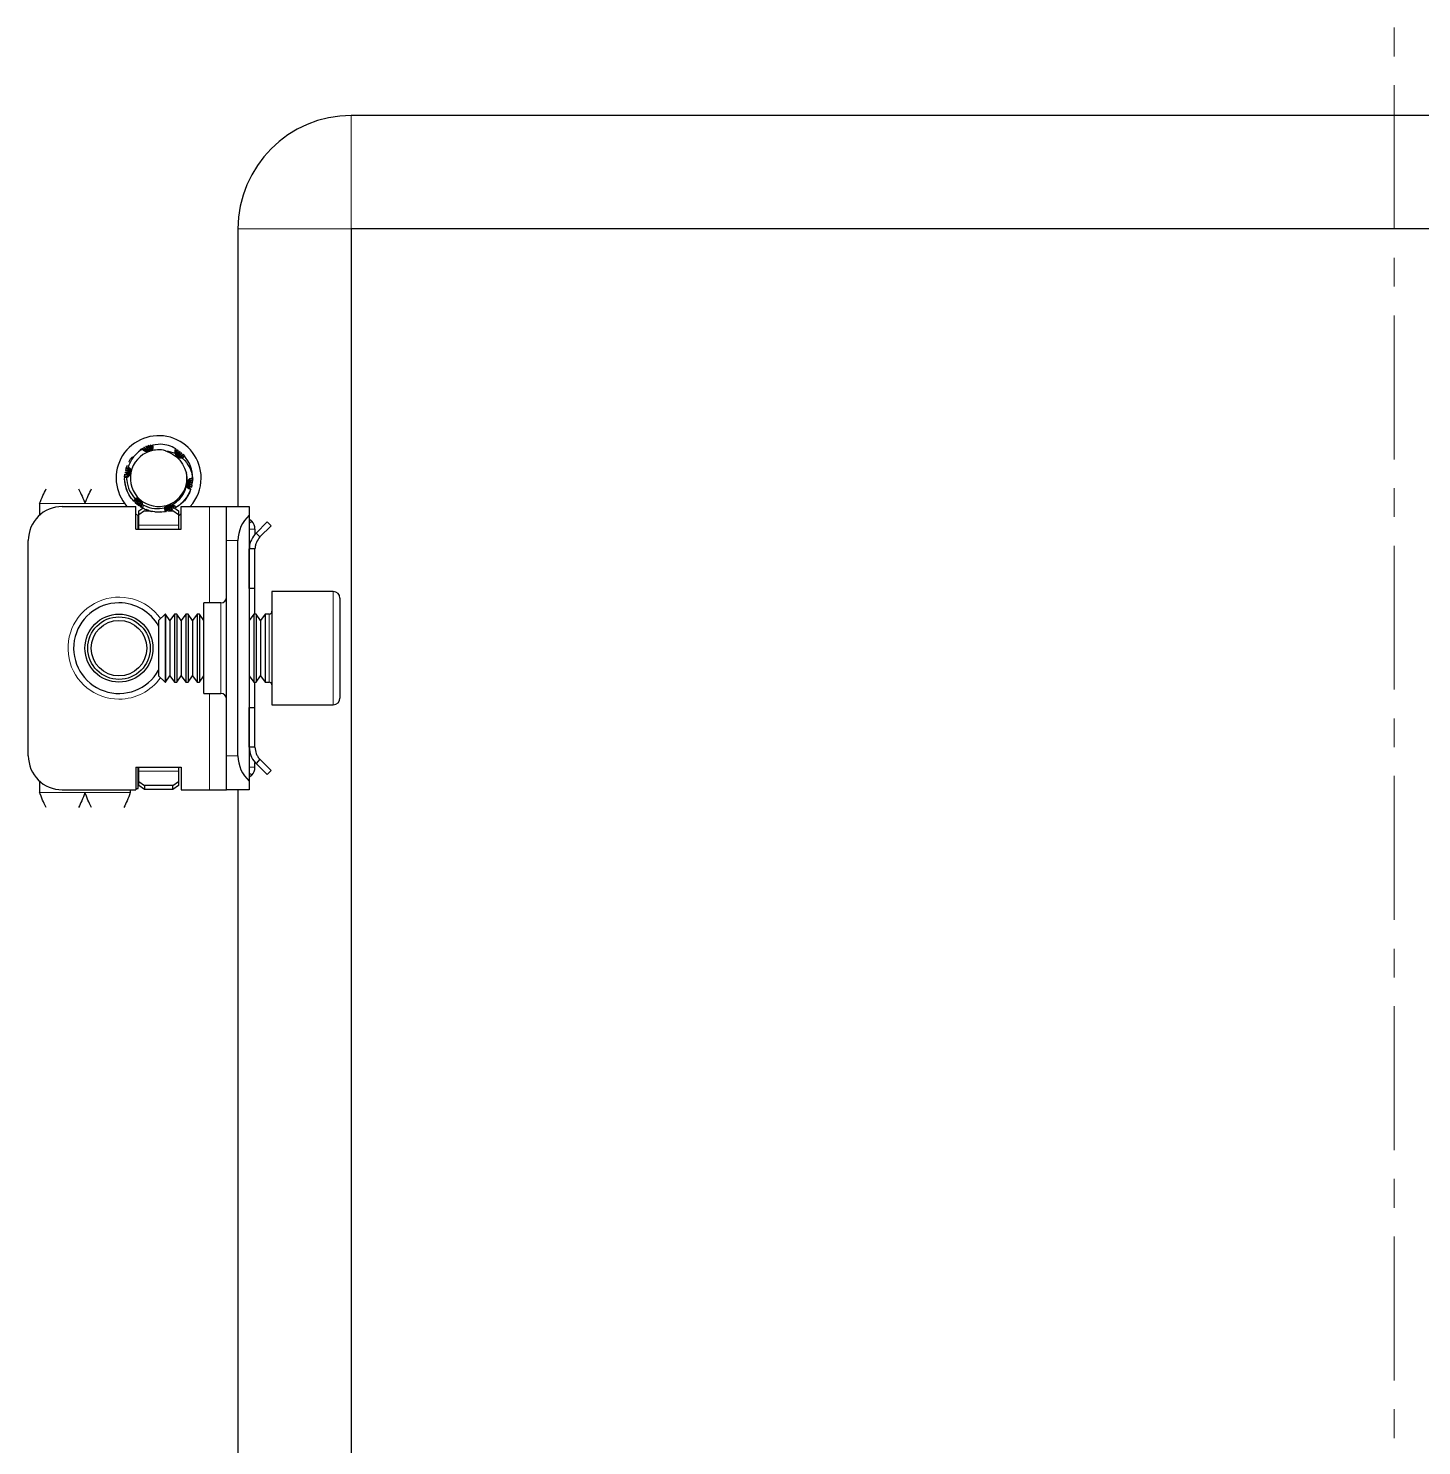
# Model space of a CAD drawing. Header units: millimetres. Extents: x -222 to 828, y -583 to 956.
# Drawn here: x 583.9 to 706.8, y 562 to 687.1 of the extents above; entities that cross this region are included whole.
import ezdxf

# ---------------------------------------------------------------- set-up
doc = ezdxf.new("R2010")
doc.units = ezdxf.units.MM
doc.linetypes.add('CENTERX2', pattern=[20.32, 12.7, -2.54, 2.54, -2.54])
doc.layers.add('FORMAT', color=7, linetype='Continuous')

msp = doc.modelspace()

# ---------------------------------------------------------------- linework, layer by layer
at = {"color": 7, "linetype": 'Continuous', "lineweight": 25}
for p, q in [((796.36, 679.39), (612.36, 679.39)), ((602.36, 669.39), (602.36, 644.89)), ((612.36, 669.39), (612.36, -229.61)), ((796.36, 669.39), (612.36, 669.39)), ((595.56, 650.38), (594.82, 650.31)), ((593.74, 649.91), (593.94, 650.02)), ((593.91, 650.01), (593.87, 649.99)), ((593.92, 649.94), (593.87, 649.99)), ((593.91, 650.01), (594.14, 650.1)), ((594.1, 650.11), (594.05, 650.09)), ((594.29, 650.19), (594.24, 650.17)), ((594.29, 650.19), (594.51, 650.26)), ((594.48, 650.26), (594.44, 650.24)), ((594.67, 650.31), (594.63, 650.3)), ((597.06, 649.86), (597.02, 649.89)), ((597.22, 649.74), (597.19, 649.77)), ((597.38, 649.61), (597.35, 649.64)), ((597.52, 649.47), (597.49, 649.5)), ((597.52, 649.47), (597.64, 649.33)), ((597.64, 649.35), (597.62, 649.36)), ((592.41, 647.89), (592.4, 647.84)), ((592.45, 648.09), (592.44, 648.04)), ((592.45, 648.09), (592.52, 648.33)), ((592.5, 648.28), (592.49, 648.24)), ((597.65, 648.26), (597.82, 647.84)), ((592.36, 647.48), (592.39, 647.74)), ((592.36, 647.28), (592.39, 647.52)), ((592.36, 647.48), (592.36, 647.43)), ((592.36, 647.28), (592.37, 647.23)), ((592.38, 647.69), (592.37, 647.64)), ((592.38, 647.08), (592.38, 647.03)), ((592.4, 646.89), (592.41, 646.84)), ((592.44, 646.7), (592.45, 646.66)), ((598.25, 646.59), (598.27, 646.63)), ((598.36, 647.19), (598.3, 646.88)), ((598.3, 646.78), (598.31, 646.83)), ((598.34, 646.99), (598.34, 647.03)), ((598.36, 647.39), (598.36, 647.38)), ((598.36, 647.19), (598.36, 647.24)), ((592.49, 646.52), (592.5, 646.48)), ((592.55, 646.35), (592.55, 646.34)), ((593.14, 645.38), (593.17, 645.34)), ((597.6, 645.46), (597.48, 645.27)), ((598.13, 646.27), (598.03, 646.08)), ((598.14, 646.27), (598.04, 646.09)), ((598.2, 646.41), (598.21, 646.45)), ((584.86, 645.14), (584.86, 644.12)), ((586.86, 644.89), (593.36, 644.89)), ((593.27, 645.24), (593.31, 645.2)), ((593.36, 642.89), (593.36, 644.89)), ((593.56, 644.1), (593.36, 644.22)), ((593.58, 644.97), (593.38, 645.16)), ((593.42, 645.1), (593.46, 645.07)), ((593.56, 642.89), (593.56, 644.1)), ((593.58, 644.97), (593.62, 644.94)), ((593.61, 644.51), (593.96, 644.75)), ((594.11, 644.51), (593.61, 644.16)), ((593.61, 644.16), (593.61, 644.51)), ((593.61, 643.24), (593.61, 644.16)), ((593.75, 644.86), (593.8, 644.83)), ((593.93, 644.75), (593.79, 644.87)), ((593.93, 644.75), (593.93, 644.86)), ((593.93, 644.75), (593.97, 644.73)), ((594.11, 644.51), (594.51, 644.51)), ((594.46, 644.57), (594.25, 644.6)), ((594.47, 644.53), (594.27, 644.63)), ((594.29, 644.59), (594.33, 644.57)), ((594.47, 644.53), (594.51, 644.51)), ((594.64, 644.48), (594.69, 644.46)), ((595.81, 644.43), (595.63, 644.4)), ((595.96, 644.45), (596.01, 644.46)), ((596.2, 644.51), (596.61, 644.51)), ((597.11, 644.16), (596.61, 644.51)), ((596.71, 644.8), (597.11, 644.51)), ((597.11, 644.51), (597.11, 644.16)), ((597.36, 644.22), (597.11, 644.07)), ((597.11, 644.16), (597.11, 643.24)), ((597.36, 642.89), (597.36, 644.89)), ((597.36, 644.89), (599.86, 644.89)), ((599.86, 644.89), (601.36, 644.89)), ((601.36, 644.89), (603.36, 644.89)), ((601.36, 641.89), (601.36, 644.89)), ((603.36, 644.89), (603.36, 644.12)), ((603.36, 644.12), (603.36, 620.65)), ((593.36, 642.89), (597.36, 642.89)), ((593.61, 642.89), (593.61, 643.24)), ((597.11, 643.24), (597.11, 642.89)), ((603.36, 643.8), (603.57, 643.59)), ((603.86, 642.89), (603.86, 642.43)), ((603.95, 642.55), (604.92, 643.53)), ((604.3, 642.2), (605.28, 643.17)), ((604.92, 643.53), (605.28, 643.17)), ((583.86, 622.89), (583.86, 641.89)), ((601.36, 622.89), (601.36, 641.89)), ((602.36, 622.89), (602.36, 641.89)), ((604.3, 642.2), (603.95, 642.55)), ((603.86, 641.14), (603.36, 641.14)), ((603.36, 637.64), (603.36, 641.14)), ((603.86, 637.64), (603.86, 641.14)), ((603.86, 637.64), (603.36, 637.64)), ((603.86, 635.39), (603.86, 637.64)), ((610.76, 637.39), (605.36, 637.39)), ((605.36, 637.39), (605.36, 629.69)), ((611.36, 636.79), (611.36, 630.02)), ((595.92, 635.39), (595.36, 634.83)), ((595.97, 635.39), (595.92, 635.39)), ((595.92, 635.39), (595.92, 630.77)), ((596.36, 634.83), (595.97, 635.39)), ((595.97, 635.39), (595.97, 634.92)), ((596.75, 635.39), (596.36, 634.83)), ((596.97, 635.39), (596.75, 635.39)), ((596.75, 635.39), (596.75, 634.92)), ((597.36, 634.83), (596.97, 635.39)), ((596.97, 635.39), (596.97, 634.92)), ((597.75, 635.39), (597.36, 634.83)), ((597.97, 635.39), (597.75, 635.39)), ((597.75, 635.39), (597.75, 634.92)), ((598.36, 634.83), (597.97, 635.39)), ((597.97, 635.39), (597.97, 634.92)), ((598.75, 635.39), (598.36, 634.83)), ((598.97, 635.39), (598.75, 635.39)), ((598.75, 635.39), (598.75, 634.92)), ((599.36, 634.83), (598.97, 635.39)), ((598.97, 635.39), (598.97, 634.92)), ((600.86, 636.39), (599.36, 636.39)), ((599.36, 628.39), (599.36, 636.39)), ((603.75, 635.39), (603.36, 634.83)), ((603.97, 635.39), (603.75, 635.39)), ((603.75, 635.39), (603.75, 634.92)), ((604.36, 634.83), (603.97, 635.39)), ((603.97, 635.39), (603.97, 634.92)), ((604.75, 635.39), (604.36, 634.83)), ((605.11, 635.39), (604.75, 635.39)), ((604.75, 635.39), (604.75, 634.92)), ((595.36, 634.83), (595.36, 631.07)), ((595.97, 634.92), (595.97, 629.39)), ((596.36, 634.83), (596.36, 634.45)), ((596.36, 634.45), (596.36, 629.94)), ((596.75, 634.92), (596.75, 629.39)), ((596.97, 634.92), (596.97, 629.39)), ((597.36, 634.83), (597.36, 634.45)), ((597.36, 634.45), (597.36, 629.94)), ((597.75, 634.92), (597.75, 629.39)), ((597.97, 634.92), (597.97, 629.39)), ((598.36, 634.83), (598.36, 634.45)), ((598.36, 634.45), (598.36, 629.94)), ((598.75, 634.92), (598.75, 629.39)), ((598.97, 634.92), (598.97, 629.39)), ((603.75, 634.92), (603.75, 629.39)), ((603.97, 634.92), (603.97, 629.39)), ((604.36, 634.83), (604.36, 634.45)), ((604.36, 634.45), (604.36, 629.94)), ((604.75, 634.92), (604.75, 629.39)), ((595.36, 631.07), (595.36, 629.94)), ((595.92, 630.77), (595.92, 629.39)), ((595.36, 629.94), (595.92, 629.39)), ((595.92, 629.39), (595.97, 629.39)), ((595.97, 629.39), (596.36, 629.94)), ((596.36, 629.94), (596.75, 629.39)), ((596.75, 629.39), (596.97, 629.39)), ((596.97, 629.39), (597.36, 629.94)), ((597.36, 629.94), (597.75, 629.39)), ((597.75, 629.39), (597.97, 629.39)), ((597.97, 629.39), (598.36, 629.94)), ((598.36, 629.94), (598.75, 629.39)), ((598.75, 629.39), (598.97, 629.39)), ((598.97, 629.39), (599.36, 629.94)), ((603.36, 629.94), (603.75, 629.39)), ((603.75, 629.39), (603.97, 629.39)), ((603.86, 627.14), (603.86, 629.39)), ((603.97, 629.39), (604.36, 629.94)), ((604.36, 629.94), (604.75, 629.39)), ((604.75, 629.39), (605.11, 629.39)), ((605.36, 629.69), (605.36, 627.39)), ((611.36, 630.02), (611.36, 627.99)), ((599.36, 628.39), (600.86, 628.39)), ((603.36, 627.14), (603.86, 627.14)), ((603.36, 623.64), (603.36, 627.14)), ((603.86, 623.64), (603.86, 627.14)), ((605.36, 627.39), (610.76, 627.39)), ((601.36, 619.89), (601.36, 622.89)), ((603.86, 623.64), (603.36, 623.64)), ((593.36, 621.89), (593.36, 619.89)), ((593.36, 621.89), (597.36, 621.89)), ((593.56, 620.01), (593.56, 621.89)), ((593.61, 621.53), (593.61, 621.89)), ((597.11, 621.89), (597.11, 621.53)), ((597.36, 621.89), (597.36, 619.89)), ((603.86, 621.89), (603.86, 622.28)), ((604.3, 622.58), (603.95, 622.22)), ((603.95, 622.22), (604.92, 621.25)), ((604.3, 622.58), (605.28, 621.6)), ((604.92, 621.25), (605.28, 621.6)), ((584.86, 620.65), (584.86, 619.64)), ((593.61, 620.62), (593.61, 621.53)), ((593.61, 620.62), (594.11, 620.27)), ((593.61, 620.27), (593.61, 620.62)), ((596.61, 620.27), (597.11, 620.62)), ((597.11, 621.53), (597.11, 620.62)), ((597.11, 620.62), (597.11, 620.27)), ((603.57, 621.18), (603.36, 620.97)), ((603.36, 620.65), (603.36, 619.89)), ((586.86, 619.89), (593.36, 619.89)), ((592.86, 619.89), (592.86, 619.64)), ((593.36, 620.01), (593.56, 620.01)), ((594.11, 619.91), (593.61, 620.27)), ((596.61, 620.27), (594.11, 620.27)), ((594.11, 620.27), (594.11, 619.91)), ((596.61, 619.91), (594.11, 619.91)), ((596.61, 619.91), (596.61, 620.27)), ((597.11, 620.27), (596.61, 619.91)), ((597.36, 619.89), (599.86, 619.89)), ((599.86, 619.89), (601.36, 619.89)), ((603.36, 619.89), (601.36, 619.89)), ((602.36, 619.89), (602.36, -180.11))]:
    msp.add_line(p, q, dxfattribs=at)
at = {"color": 8, "linetype": 'Continuous', "lineweight": 18}
for p, q in [((612.36, 669.39), (612.36, 679.39)), ((612.36, 669.39), (602.36, 669.39)), ((584.86, 645.14), (588.86, 645.14)), ((588.86, 645.14), (592.36, 645.14)), ((599.86, 636.39), (599.86, 644.89)), ((597.11, 643.24), (593.61, 643.24)), ((603.36, 643.39), (603.57, 643.59)), ((603.36, 642.89), (603.86, 642.89)), ((602.36, 641.89), (601.36, 641.89)), ((610.76, 629.69), (610.76, 637.39)), ((600.86, 628.39), (600.86, 636.39)), ((605.11, 629.39), (605.11, 635.39)), ((610.76, 627.39), (610.76, 629.69)), ((599.86, 619.89), (599.86, 628.39)), ((601.36, 622.89), (602.36, 622.89)), ((603.36, 621.89), (603.86, 621.89)), ((593.61, 621.53), (597.11, 621.53)), ((603.36, 621.39), (603.57, 621.18)), ((584.86, 619.64), (588.86, 619.64)), ((592.86, 619.64), (588.86, 619.64))]:
    msp.add_line(p, q, dxfattribs=at)
at = {"color": 7, "linetype": 'Continuous', "lineweight": 25}
for radius in [3, 2.76, 2.45]:
    msp.add_circle((591.86, 632.39), radius, dxfattribs=at)
for centre, radius, start, end in [((612.36, 669.39), 10, 90, 180), ((595.36, 647.39), 3.75, 0, 221.8103), ((595.36, 647.39), 3, 59.9286, 86.2193), ((595.36, 647.39), 2.5, 108.5944, 168.5944), ((595.36, 647.39), 2.5, 75.8881, 108.5944), ((595.36, 647.39), 3, 360, 40.7437), ((595.36, 647.39), 2.5, 168.5944, 228.5944), ((595.36, 647.39), 2.5, 348.5944, 10.5165), ((595.36, 647.39), 2.5, 288.5944, 348.5944), ((595.36, 647.39), 3.75, 318.1897, 0), ((595.36, 647.39), 2.5, 228.5944, 288.5944), ((586.86, 641.89), 3, 90, 180), ((605.36, 641.89), 3, 131.8103, 180), ((602.86, 642.89), 1, 0, 45), ((600.86, 636.89), 0.5, 270, 0), ((610.76, 636.79), 0.6, 0, 90), ((591.86, 632.39), 4, 90, 331.045), ((591.86, 632.39), 4, 28.955, 90), ((605.11, 635.64), 0.25, 270, 0), ((605.11, 629.14), 0.25, 0, 90), ((600.86, 627.89), 0.5, 0, 90), ((610.76, 627.99), 0.6, 270, 0), ((586.86, 622.89), 3, 180, 270), ((605.36, 622.89), 3, 180, 228.1897), ((602.86, 621.89), 1, 315, 0)]:
    msp.add_arc(centre, radius, start, end, dxfattribs=at)
at = {"color": 8, "linetype": 'Continuous', "lineweight": 18}
for start, end in [(35.4622, 270), (270, 324.5378)]:
    msp.add_arc((591.86, 632.39), 4.5, start, end, dxfattribs=at)
at = {"color": 7, "linetype": 'Continuous', "lineweight": 25}
for points, knots in [([(593.9, 649.94), (593.83, 649.89), (593.48, 649.66), (592.99, 649.15), (592.76, 648.6), (592.66, 648.36)], [0, 0, 0, 0, 0.128781, 0.613629, 1, 1, 1, 1]), ([(592.73, 648.8), (592.74, 648.82), (592.8, 649), (592.93, 649.15), (593.04, 649.28)], [0, 0, 0, 0, 0.128161, 1, 1, 1, 1]), ([(594.57, 649.76), (594.55, 649.75), (594.51, 649.74), (594.43, 649.73), (594.33, 649.73), (594.24, 649.74), (594.15, 649.76), (594.07, 649.8), (593.99, 649.85), (593.94, 649.89), (593.91, 649.93), (593.9, 649.94)], [0, 0, 0, 0, 0.04296, 0.1733, 0.274263, 0.401081, 0.527716, 0.654259, 0.780759, 0.936852, 1, 1, 1, 1]), ([(593.91, 650.01), (593.94, 650), (594, 649.96), (594.07, 649.89), (594.12, 649.82), (594.13, 649.78), (594.14, 649.77)], [0, 0, 0, 0, 0.3195142, 0.6084926, 0.891527, 1, 1, 1, 1]), ([(594.21, 649.75), (594.21, 649.75), (594.21, 649.79), (594.19, 649.85), (594.16, 649.94), (594.11, 650.02), (594.07, 650.07), (594.05, 650.09)], [0, 0, 0, 0, 0.00279, 0.269575, 0.536371, 0.765499, 1, 1, 1, 1]), ([(594.1, 650.11), (594.13, 650.09), (594.18, 650.04), (594.24, 649.97), (594.29, 649.89), (594.31, 649.81), (594.32, 649.75), (594.32, 649.73)], [0, 0, 0, 0, 0.234253, 0.442787, 0.646465, 0.841043, 1, 1, 1, 1]), ([(594.35, 649.73), (594.36, 649.76), (594.37, 649.82), (594.36, 649.92), (594.33, 650.01), (594.3, 650.1), (594.26, 650.15), (594.24, 650.17)], [0, 0, 0, 0, 0.181695, 0.396783, 0.61186, 0.803681, 1, 1, 1, 1]), ([(594.29, 650.19), (594.32, 650.16), (594.36, 650.12), (594.41, 650.03), (594.45, 649.95), (594.46, 649.87), (594.46, 649.8), (594.45, 649.75), (594.45, 649.73)], [0, 0, 0, 0, 0.208724, 0.39105, 0.568219, 0.73683, 0.894853, 1, 1, 1, 1]), ([(594.47, 649.74), (594.48, 649.74), (594.49, 649.78), (594.51, 649.86), (594.52, 649.96), (594.51, 650.06), (594.48, 650.15), (594.45, 650.21), (594.44, 650.24)], [0, 0, 0, 0, 0.043388, 0.23288, 0.422274, 0.611632, 0.803279, 1, 1, 1, 1]), ([(594.48, 650.26), (594.5, 650.23), (594.55, 650.18), (594.58, 650.09), (594.6, 650), (594.61, 649.92), (594.59, 649.85), (594.58, 649.79), (594.56, 649.76), (594.56, 649.76)], [0, 0, 0, 0, 0.198483, 0.367712, 0.531083, 0.685778, 0.830503, 0.965152, 1, 1, 1, 1]), ([(594.82, 650.31), (594.82, 650.29), (594.84, 650.25), (594.86, 650.17), (594.86, 650.09), (594.84, 650.02), (594.81, 649.93), (594.74, 649.85), (594.65, 649.79), (594.59, 649.77), (594.57, 649.76)], [0, 0, 0, 0, 0.098631, 0.238541, 0.378532, 0.49895, 0.601027, 0.777401, 0.9101, 1, 1, 1, 1]), ([(594.58, 649.78), (594.6, 649.8), (594.62, 649.85), (594.65, 649.93), (594.67, 650.03), (594.67, 650.16), (594.64, 650.24), (594.63, 650.3)], [0, 0, 0, 0, 0.13286, 0.29106, 0.491007, 0.69089, 1, 1, 1, 1]), ([(594.67, 650.31), (594.69, 650.28), (594.72, 650.23), (594.74, 650.15), (594.75, 650.06), (594.74, 649.98), (594.72, 649.89), (594.67, 649.83), (594.65, 649.79)], [0, 0, 0, 0, 0.16279, 0.324686, 0.479688, 0.626058, 0.76302, 1, 1, 1, 1]), ([(594.66, 649.81), (594.67, 649.81), (594.7, 649.84), (594.74, 649.89), (594.78, 649.97), (594.81, 650.06), (594.82, 650.16), (594.83, 650.24), (594.82, 650.29), (594.82, 650.31)], [0, 0, 0, 0, 0.036757, 0.196192, 0.355485, 0.51469, 0.719746, 0.882005, 1, 1, 1, 1]), ([(595.97, 649.81), (596.26, 649.76), (596.55, 649.71), (596.82, 649.58), (596.83, 649.57)], [0, 0, 0, 0, 0.965671, 1, 1, 1, 1]), ([(595.97, 649.81), (596.07, 649.77), (596.2, 649.72), (596.33, 649.64), (596.37, 649.62)], [0, 0, 0, 0, 0.6817331, 1, 1, 1, 1]), ([(596.37, 649.62), (596.44, 649.58), (596.77, 649.43), (597.28, 649.01), (597.53, 648.51), (597.65, 648.26)], [0, 0, 0, 0, 0.130652, 0.560007, 1, 1, 1, 1]), ([(596.83, 649.57), (596.82, 649.59), (596.81, 649.64), (596.81, 649.71), (596.81, 649.8), (596.83, 649.89), (596.85, 649.95), (596.87, 649.98)], [0, 0, 0, 0, 0.113604, 0.31095, 0.508229, 0.75166, 1, 1, 1, 1]), ([(596.88, 649.97), (596.88, 649.94), (596.88, 649.87), (596.85, 649.77), (596.83, 649.71), (596.81, 649.69), (596.81, 649.69)], [0, 0, 0, 0, 0.357139, 0.680979, 0.998183, 1, 1, 1, 1]), ([(596.82, 649.6), (596.84, 649.62), (596.89, 649.65), (596.95, 649.73), (596.99, 649.81), (597.01, 649.86), (597.02, 649.89)], [0, 0, 0, 0, 0.228254, 0.510351, 0.752319, 1, 1, 1, 1]), ([(597.43, 649.17), (597.41, 649.17), (597.37, 649.15), (597.28, 649.15), (597.19, 649.16), (597.1, 649.2), (597.02, 649.25), (596.93, 649.33), (596.86, 649.45), (596.84, 649.54), (596.83, 649.57)], [0, 0, 0, 0, 0.073646, 0.169563, 0.351373, 0.438893, 0.519676, 0.682906, 0.8512, 1, 1, 1, 1]), ([(597.06, 649.86), (597.05, 649.83), (597.05, 649.76), (597.01, 649.67), (596.96, 649.59), (596.91, 649.53), (596.87, 649.5), (596.86, 649.49)], [0, 0, 0, 0, 0.240212, 0.454711, 0.664287, 0.864517, 1, 1, 1, 1]), ([(596.87, 649.45), (596.89, 649.46), (596.95, 649.49), (597.03, 649.54), (597.1, 649.61), (597.15, 649.69), (597.17, 649.74), (597.19, 649.77)], [0, 0, 0, 0, 0.172104, 0.391099, 0.610089, 0.802801, 1, 1, 1, 1]), ([(597.22, 649.74), (597.22, 649.7), (597.2, 649.64), (597.16, 649.55), (597.1, 649.48), (597.04, 649.42), (596.98, 649.38), (596.94, 649.37), (596.92, 649.37)], [0, 0, 0, 0, 0.209239, 0.392702, 0.571062, 0.740844, 0.899958, 1, 1, 1, 1]), ([(596.93, 649.35), (596.94, 649.35), (596.99, 649.35), (597.06, 649.38), (597.15, 649.42), (597.23, 649.48), (597.3, 649.56), (597.33, 649.61), (597.35, 649.64)], [0, 0, 0, 0, 0.0505, 0.241124, 0.431653, 0.622154, 0.808692, 1, 1, 1, 1]), ([(597.38, 649.61), (597.37, 649.57), (597.35, 649.51), (597.29, 649.43), (597.23, 649.37), (597.16, 649.33), (597.09, 649.3), (597.03, 649.28), (597, 649.28), (597, 649.28)], [0, 0, 0, 0, 0.198035, 0.367663, 0.531495, 0.686664, 0.831818, 0.981917, 1, 1, 1, 1]), ([(597.01, 649.27), (597.01, 649.27), (597.05, 649.26), (597.11, 649.27), (597.2, 649.29), (597.28, 649.33), (597.36, 649.37), (597.43, 649.43), (597.47, 649.48), (597.49, 649.5)], [0, 0, 0, 0, 0.018281, 0.175639, 0.332896, 0.490097, 0.647274, 0.821632, 1, 1, 1, 1]), ([(597.52, 649.47), (597.51, 649.44), (597.48, 649.39), (597.42, 649.33), (597.35, 649.27), (597.28, 649.24), (597.21, 649.22), (597.13, 649.21), (597.08, 649.22), (597.06, 649.23)], [0, 0, 0, 0, 0.159446, 0.318034, 0.469983, 0.61348, 0.747649, 0.872856, 1, 1, 1, 1]), ([(597.07, 649.22), (597.1, 649.21), (597.16, 649.19), (597.25, 649.2), (597.32, 649.21), (597.41, 649.23), (597.51, 649.27), (597.58, 649.33), (597.62, 649.36)], [0, 0, 0, 0, 0.149407, 0.278563, 0.407661, 0.536722, 0.727045, 1, 1, 1, 1]), ([(597.64, 649.35), (597.62, 649.32), (597.59, 649.27), (597.52, 649.22), (597.47, 649.18), (597.44, 649.17), (597.43, 649.17)], [0, 0, 0, 0, 0.315056, 0.630194, 0.945514, 1, 1, 1, 1]), ([(597.43, 649.17), (597.46, 649.15), (597.7, 648.92), (598.05, 648.46), (598.29, 647.85), (598.34, 647.51), (598.36, 647.39)], [0, 0, 0, 0, 0.050685, 0.485619, 0.826643, 1, 1, 1, 1]), ([(592.84, 647.7), (592.82, 647.72), (592.76, 647.77), (592.67, 647.81), (592.58, 647.84), (592.49, 647.85), (592.43, 647.85), (592.4, 647.84)], [0, 0, 0, 0, 0.19243, 0.403622, 0.614801, 0.805152, 1, 1, 1, 1]), ([(592.41, 647.89), (592.44, 647.9), (592.51, 647.92), (592.6, 647.92), (592.69, 647.91), (592.77, 647.88), (592.83, 647.84), (592.87, 647.8), (592.88, 647.79)], [0, 0, 0, 0, 0.205811, 0.38496, 0.558827, 0.724121, 0.878934, 1, 1, 1, 1]), ([(592.87, 647.84), (592.85, 647.86), (592.8, 647.91), (592.72, 647.97), (592.63, 648.01), (592.54, 648.04), (592.47, 648.04), (592.44, 648.04)], [0, 0, 0, 0, 0.183111, 0.381533, 0.579913, 0.787111, 1, 1, 1, 1]), ([(592.45, 648.09), (592.48, 648.1), (592.55, 648.1), (592.64, 648.09), (592.72, 648.06), (592.79, 648.02), (592.85, 647.97), (592.88, 647.93), (592.9, 647.92)], [0, 0, 0, 0, 0.207037, 0.38272, 0.55212, 0.712365, 0.86221, 1, 1, 1, 1]), ([(592.49, 648.22), (592.49, 648.24), (592.51, 648.36), (592.56, 648.46), (592.6, 648.54)], [0, 0, 0, 0, 0.218168, 1, 1, 1, 1]), ([(592.91, 647.93), (592.9, 647.95), (592.87, 647.99), (592.82, 648.06), (592.74, 648.13), (592.66, 648.18), (592.57, 648.22), (592.51, 648.23), (592.49, 648.24)], [0, 0, 0, 0, 0.112687, 0.266978, 0.464332, 0.661607, 0.829157, 1, 1, 1, 1]), ([(592.5, 648.28), (592.53, 648.28), (592.59, 648.28), (592.67, 648.25), (592.75, 648.22), (592.81, 648.17), (592.86, 648.11), (592.9, 648.05), (592.92, 648.01), (592.92, 647.98), (592.92, 647.98)], [0, 0, 0, 0, 0.159812, 0.318711, 0.470648, 0.614013, 0.748131, 0.873387, 0.991083, 1, 1, 1, 1]), ([(592.91, 647.88), (592.9, 647.85), (592.88, 647.77), (592.83, 647.67), (592.76, 647.59), (592.7, 647.53), (592.63, 647.47), (592.57, 647.44), (592.54, 647.43), (592.53, 647.43)], [0, 0, 0, 0, 0.125166, 0.336769, 0.488675, 0.640371, 0.791962, 0.943503, 1, 1, 1, 1]), ([(592.66, 648.36), (592.66, 648.35), (592.7, 648.34), (592.75, 648.32), (592.81, 648.27), (592.86, 648.21), (592.9, 648.14), (592.93, 648.04), (592.92, 647.94), (592.91, 647.89), (592.91, 647.88)], [0, 0, 0, 0, 0.022761, 0.192243, 0.346896, 0.477535, 0.588677, 0.783334, 0.968624, 1, 1, 1, 1]), ([(592.93, 647.95), (592.92, 647.99), (592.91, 648.05), (592.87, 648.13), (592.82, 648.21), (592.77, 648.28), (592.71, 648.32), (592.67, 648.35), (592.66, 648.36)], [0, 0, 0, 0, 0.182737, 0.363423, 0.543947, 0.724373, 0.904747, 1, 1, 1, 1]), ([(597.87, 647.05), (597.88, 647.16), (597.89, 647.43), (597.85, 647.69), (597.82, 647.84)], [0, 0, 0, 0, 0.4085207, 1, 1, 1, 1]), ([(592.36, 647.48), (592.4, 647.5), (592.46, 647.53), (592.56, 647.55), (592.64, 647.56), (592.69, 647.55), (592.71, 647.54)], [0, 0, 0, 0, 0.293779, 0.558982, 0.818494, 1, 1, 1, 1]), ([(592.59, 647.46), (592.57, 647.46), (592.52, 647.46), (592.45, 647.46), (592.39, 647.44), (592.36, 647.43)], [0, 0, 0, 0, 0.236131, 0.613435, 1, 1, 1, 1]), ([(593.14, 645.38), (593.02, 645.53), (592.73, 645.88), (592.44, 646.54), (592.39, 647.05), (592.36, 647.3)], [0, 0, 0, 0, 0.274163, 0.639603, 1, 1, 1, 1]), ([(592.76, 647.59), (592.75, 647.59), (592.72, 647.61), (592.65, 647.64), (592.55, 647.65), (592.46, 647.66), (592.4, 647.64), (592.37, 647.64)], [0, 0, 0, 0, 0.0501556, 0.3045132, 0.5588802, 0.7769031, 1, 1, 1, 1]), ([(592.38, 647.69), (592.41, 647.7), (592.48, 647.73), (592.57, 647.74), (592.66, 647.74), (592.75, 647.71), (592.8, 647.69), (592.82, 647.68), (592.83, 647.68)], [0, 0, 0, 0, 0.227908, 0.430276, 0.627707, 0.816134, 0.99284, 1, 1, 1, 1]), ([(592.47, 646.64), (592.46, 646.69), (592.4, 646.84), (592.38, 647), (592.38, 647.12)], [0, 0, 0, 0, 0.28291, 1, 1, 1, 1]), ([(592.53, 647.43), (592.53, 647.35), (592.55, 646.96), (592.73, 646.29), (593.09, 645.81), (593.26, 645.59)], [0, 0, 0, 0, 0.108003, 0.585763, 1, 1, 1, 1]), ([(596.52, 645.03), (596.59, 645.06), (596.91, 645.25), (597.4, 645.71), (597.71, 646.3), (597.8, 646.64), (597.81, 646.7)], [0, 0, 0, 0, 0.104785, 0.513079, 0.918136, 1, 1, 1, 1]), ([(597.81, 646.7), (597.81, 646.73), (597.8, 646.8), (597.81, 646.86), (597.81, 646.89)], [0, 0, 0, 0, 0.544473, 1, 1, 1, 1]), ([(597.81, 646.89), (597.82, 646.9), (597.83, 646.95), (597.85, 647), (597.87, 647.04), (597.87, 647.05)], [0, 0, 0, 0, 0.157682, 0.8030401, 1, 1, 1, 1]), ([(598.25, 646.59), (598.22, 646.59), (598.16, 646.58), (598.08, 646.6), (598, 646.63), (597.93, 646.67), (597.87, 646.73), (597.83, 646.78), (597.81, 646.82), (597.81, 646.83)], [0, 0, 0, 0, 0.165667, 0.330522, 0.488809, 0.638525, 0.778629, 0.909213, 1, 1, 1, 1]), ([(598.2, 646.41), (598.17, 646.41), (598.11, 646.42), (598.03, 646.45), (597.96, 646.49), (597.91, 646.54), (597.86, 646.6), (597.83, 646.67), (597.81, 646.72), (597.81, 646.75), (597.81, 646.76)], [0, 0, 0, 0, 0.154027, 0.307095, 0.452862, 0.590123, 0.718565, 0.838856, 0.95247, 1, 1, 1, 1]), ([(597.84, 647.04), (597.85, 647.03), (597.88, 646.99), (597.94, 646.94), (598.03, 646.88), (598.12, 646.85), (598.21, 646.83), (598.28, 646.83), (598.31, 646.83)], [0, 0, 0, 0, 0.069872, 0.258455, 0.446951, 0.635422, 0.81547, 1, 1, 1, 1]), ([(598.3, 646.78), (598.27, 646.78), (598.2, 646.76), (598.1, 646.77), (598.02, 646.79), (597.95, 646.82), (597.88, 646.87), (597.85, 646.9), (597.84, 646.92)], [0, 0, 0, 0, 0.208898, 0.388587, 0.562428, 0.727295, 0.881578, 1, 1, 1, 1]), ([(597.84, 646.89), (597.85, 646.87), (597.88, 646.83), (597.94, 646.77), (598.02, 646.71), (598.09, 646.67), (598.18, 646.64), (598.24, 646.64), (598.27, 646.63)], [0, 0, 0, 0, 0.137266, 0.30795, 0.478578, 0.649185, 0.822833, 1, 1, 1, 1]), ([(597.84, 646.75), (597.84, 646.74), (597.86, 646.69), (597.91, 646.63), (597.99, 646.56), (598.06, 646.51), (598.14, 646.47), (598.19, 646.46), (598.21, 646.45)], [0, 0, 0, 0, 0.076151, 0.276704, 0.47712, 0.677473, 0.837574, 1, 1, 1, 1]), ([(597.87, 647.1), (597.88, 647.11), (597.9, 647.15), (597.94, 647.2), (597.99, 647.25), (598.06, 647.3), (598.13, 647.34), (598.22, 647.37), (598.29, 647.38), (598.34, 647.38), (598.36, 647.38)], [0, 0, 0, 0, 0.060221, 0.18113, 0.301988, 0.42281, 0.589437, 0.75603, 0.87711, 1, 1, 1, 1]), ([(598.34, 646.99), (598.3, 646.97), (598.24, 646.95), (598.14, 646.95), (598.05, 646.95), (597.97, 646.98), (597.91, 647.01), (597.88, 647.04), (597.87, 647.04)], [0, 0, 0, 0, 0.214065, 0.402363, 0.585629, 0.760234, 0.923894, 1, 1, 1, 1]), ([(597.9, 647.15), (597.92, 647.13), (597.98, 647.09), (598.07, 647.05), (598.16, 647.03), (598.25, 647.02), (598.31, 647.03), (598.34, 647.03)], [0, 0, 0, 0, 0.189173, 0.404697, 0.62022, 0.807935, 1, 1, 1, 1]), ([(598.36, 647.19), (598.32, 647.18), (598.26, 647.15), (598.16, 647.13), (598.07, 647.13), (597.99, 647.14), (597.94, 647.16), (597.92, 647.17)], [0, 0, 0, 0, 0.235039, 0.445532, 0.651268, 0.847853, 1, 1, 1, 1]), ([(598.01, 647.26), (598.03, 647.25), (598.09, 647.23), (598.18, 647.22), (598.27, 647.22), (598.33, 647.23), (598.36, 647.24)], [0, 0, 0, 0, 0.237597, 0.516729, 0.755527, 1, 1, 1, 1]), ([(598.36, 647.4), (598.33, 647.38), (598.27, 647.35), (598.18, 647.32), (598.12, 647.32), (598.09, 647.32)], [0, 0, 0, 0, 0.371226, 0.708872, 1, 1, 1, 1]), ([(598.3, 646.78), (598.29, 646.73), (598.28, 646.65), (598.24, 646.58), (598.23, 646.55)], [0, 0, 0, 0, 0.6579883, 1, 1, 1, 1]), ([(598.36, 647.4), (598.36, 647.35), (598.37, 647.27), (598.35, 647.19), (598.34, 647.17)], [0, 0, 0, 0, 0.6598587, 1, 1, 1, 1]), ([(584.86, 645.14), (584.96, 645.38), (585.15, 645.87), (585.34, 646.26), (585.43, 646.46)], [0, 0, 0, 0, 0.502065, 1, 1, 1, 1]), ([(588.29, 646.45), (588.37, 646.29), (588.54, 645.95), (588.74, 645.46), (588.85, 645.18), (588.86, 645.14)], [0, 0, 0, 0, 0.4154826, 0.9171518, 1, 1, 1, 1]), ([(588.86, 645.14), (588.96, 645.38), (589.15, 645.87), (589.34, 646.26), (589.43, 646.46)], [0, 0, 0, 0, 0.502065, 1, 1, 1, 1]), ([(592.67, 646.09), (592.65, 646.12), (592.56, 646.26), (592.52, 646.42), (592.48, 646.55)], [0, 0, 0, 0, 0.192577, 1, 1, 1, 1]), ([(593.05, 645.51), (593.01, 645.54), (592.87, 645.68), (592.78, 645.85), (592.72, 645.98)], [0, 0, 0, 0, 0.288707, 1, 1, 1, 1]), ([(593.14, 645.38), (593.15, 645.4), (593.19, 645.45), (593.25, 645.51), (593.32, 645.55), (593.39, 645.58), (593.47, 645.59), (593.53, 645.6), (593.57, 645.59), (593.58, 645.58)], [0, 0, 0, 0, 0.169226, 0.337427, 0.497935, 0.649179, 0.790582, 0.922688, 1, 1, 1, 1]), ([(593.63, 645.54), (593.62, 645.54), (593.55, 645.55), (593.46, 645.53), (593.34, 645.48), (593.25, 645.43), (593.2, 645.37), (593.17, 645.34)], [0, 0, 0, 0, 0.046579, 0.3626876, 0.5517357, 0.7407531, 1, 1, 1, 1]), ([(593.26, 645.59), (593.27, 645.59), (593.3, 645.61), (593.35, 645.62), (593.44, 645.63), (593.54, 645.62), (593.64, 645.57), (593.69, 645.53), (593.71, 645.51)], [0, 0, 0, 0, 0.045866, 0.230744, 0.387461, 0.658246, 0.861978, 1, 1, 1, 1]), ([(593.63, 645.58), (593.59, 645.59), (593.53, 645.61), (593.44, 645.62), (593.35, 645.61), (593.29, 645.6), (593.26, 645.59)], [0, 0, 0, 0, 0.2517951, 0.502165, 0.752314, 1, 1, 1, 1]), ([(593.27, 645.24), (593.29, 645.27), (593.31, 645.33), (593.37, 645.4), (593.44, 645.46), (593.51, 645.5), (593.58, 645.52), (593.63, 645.52), (593.65, 645.52)], [0, 0, 0, 0, 0.211659, 0.390361, 0.562352, 0.724819, 0.876696, 1, 1, 1, 1]), ([(593.72, 645.47), (593.69, 645.46), (593.62, 645.45), (593.53, 645.41), (593.44, 645.36), (593.37, 645.29), (593.33, 645.23), (593.31, 645.2)], [0, 0, 0, 0, 0.190996, 0.383798, 0.576553, 0.78528, 1, 1, 1, 1]), ([(593.42, 645.1), (593.43, 645.14), (593.45, 645.2), (593.5, 645.28), (593.56, 645.35), (593.62, 645.4), (593.68, 645.43), (593.72, 645.44), (593.73, 645.44)], [0, 0, 0, 0, 0.219212, 0.409339, 0.593597, 0.768568, 0.932394, 1, 1, 1, 1]), ([(593.82, 645.38), (593.82, 645.38), (593.78, 645.37), (593.72, 645.34), (593.63, 645.29), (593.56, 645.23), (593.5, 645.15), (593.47, 645.1), (593.46, 645.07)], [0, 0, 0, 0, 0.0026927, 0.2082095, 0.4136415, 0.6190567, 0.807274, 1, 1, 1, 1]), ([(593.58, 644.97), (593.59, 645.01), (593.6, 645.08), (593.64, 645.17), (593.69, 645.24), (593.75, 645.3), (593.8, 645.34), (593.83, 645.35), (593.84, 645.35)], [0, 0, 0, 0, 0.222831, 0.420099, 0.612409, 0.79585, 0.967895, 1, 1, 1, 1]), ([(593.71, 645.51), (593.72, 645.5), (593.76, 645.47), (593.81, 645.41), (593.85, 645.32), (593.89, 645.24), (593.91, 645.15), (593.92, 645.1), (593.92, 645.07)], [0, 0, 0, 0, 0.066273, 0.267344, 0.423096, 0.618734, 0.814089, 1, 1, 1, 1]), ([(598.2, 646.41), (597.99, 645.98), (597.68, 645.34), (597.09, 644.94), (596.89, 644.8)], [0, 0, 0, 0, 0.657042, 1, 1, 1, 1]), ([(597.91, 645.87), (597.89, 645.82), (597.79, 645.52), (597.54, 645.31), (597.34, 645.13)], [0, 0, 0, 0, 0.171865, 1, 1, 1, 1]), ([(597.99, 646), (597.97, 645.93), (597.89, 645.72), (597.72, 645.56), (597.61, 645.45)], [0, 0, 0, 0, 0.333789, 1, 1, 1, 1]), ([(597.63, 645.42), (597.63, 645.43), (597.65, 645.45), (597.66, 645.46), (597.68, 645.48)], [0, 0, 0, 0, 0.296796, 1, 1, 1, 1]), ([(598.13, 646.27), (598.11, 646.22), (598.08, 646.09), (598.01, 645.98), (597.98, 645.92)], [0, 0, 0, 0, 0.462482, 1, 1, 1, 1]), ([(593.47, 645.08), (593.42, 645.11), (593.37, 645.14), (593.32, 645.19), (593.31, 645.21)], [0, 0, 0, 0, 0.726542, 1, 1, 1, 1]), ([(593.88, 645.26), (593.87, 645.25), (593.83, 645.23), (593.77, 645.18), (593.7, 645.11), (593.65, 645.03), (593.63, 644.97), (593.62, 644.94)], [0, 0, 0, 0, 0.084965, 0.329338, 0.573716, 0.784411, 1, 1, 1, 1]), ([(593.75, 644.86), (593.76, 644.89), (593.76, 644.96), (593.79, 645.06), (593.84, 645.14), (593.87, 645.19), (593.89, 645.21), (593.89, 645.21)], [0, 0, 0, 0, 0.275174, 0.522846, 0.765225, 0.99702, 1, 1, 1, 1]), ([(593.92, 645.07), (593.9, 645.05), (593.86, 645), (593.82, 644.92), (593.8, 644.86), (593.8, 644.83)], [0, 0, 0, 0, 0.36332, 0.677837, 1, 1, 1, 1]), ([(594, 645.04), (594, 645.04), (594, 645.01), (593.99, 644.94), (593.96, 644.85), (593.93, 644.79), (593.91, 644.76)], [0, 0, 0, 0, 0.058255, 0.305509, 0.64716, 1, 1, 1, 1]), ([(595.96, 644.45), (595.93, 644.44), (595.61, 644.38), (594.97, 644.37), (594.31, 644.55), (593.98, 644.73), (593.91, 644.76)], [0, 0, 0, 0, 0.044285, 0.46488, 0.894202, 1, 1, 1, 1]), ([(593.92, 645.07), (593.98, 645.03), (594.31, 644.86), (594.98, 644.67), (595.6, 644.71), (595.89, 644.78), (595.89, 644.78)], [0, 0, 0, 0, 0.102158, 0.551599, 0.99962, 1, 1, 1, 1]), ([(594.85, 644.45), (594.8, 644.45), (594.66, 644.46), (594.52, 644.5), (594.43, 644.54)], [0, 0, 0, 0, 0.317385, 1, 1, 1, 1]), ([(595.53, 644.42), (595.46, 644.4), (595.29, 644.37), (595.12, 644.39), (595.02, 644.41)], [0, 0, 0, 0, 0.399625, 1, 1, 1, 1]), ([(595.89, 644.78), (595.9, 644.8), (595.92, 644.85), (595.99, 644.92), (596.08, 644.99), (596.14, 645.01), (596.16, 645.02)], [0, 0, 0, 0, 0.153621, 0.528305, 0.811762, 1, 1, 1, 1]), ([(596.04, 644.96), (596.01, 644.94), (595.96, 644.89), (595.92, 644.83), (595.9, 644.8), (595.89, 644.78)], [0, 0, 0, 0, 0.41332, 0.833507, 1, 1, 1, 1]), ([(595.96, 644.45), (595.95, 644.47), (595.93, 644.53), (595.91, 644.61), (595.91, 644.69), (595.92, 644.77), (595.96, 644.86), (596, 644.92), (596.03, 644.95)], [0, 0, 0, 0, 0.162579, 0.32416, 0.478216, 0.623372, 0.759205, 1, 1, 1, 1]), ([(596.07, 644.95), (596.07, 644.95), (596.04, 644.91), (596.01, 644.82), (595.98, 644.71), (595.98, 644.62), (595.98, 644.54), (596, 644.48), (596.01, 644.46)], [0, 0, 0, 0, 0.001313, 0.309582, 0.493731, 0.677835, 0.837663, 1, 1, 1, 1]), ([(596.15, 644.49), (596.13, 644.52), (596.09, 644.58), (596.06, 644.67), (596.05, 644.75), (596.05, 644.83), (596.07, 644.9), (596.09, 644.96), (596.11, 644.99), (596.12, 645)], [0, 0, 0, 0, 0.195461, 0.359649, 0.517607, 0.666788, 0.806268, 0.936243, 1, 1, 1, 1]), ([(596.19, 645), (596.18, 644.98), (596.15, 644.93), (596.14, 644.84), (596.13, 644.75), (596.14, 644.64), (596.17, 644.56), (596.19, 644.51)], [0, 0, 0, 0, 0.147065, 0.321231, 0.495346, 0.669443, 1, 1, 1, 1]), ([(596.15, 644.49), (596.15, 644.49), (596.17, 644.5), (596.19, 644.5), (596.19, 644.51)], [0, 0, 0, 0, 0.478977, 1, 1, 1, 1]), ([(596.16, 645.02), (596.17, 645.02), (596.22, 645.04), (596.3, 645.05), (596.4, 645.05), (596.47, 645.04), (596.51, 645.03), (596.52, 645.03)], [0, 0, 0, 0, 0.099011, 0.388276, 0.61301, 0.895384, 1, 1, 1, 1]), ([(596.34, 644.55), (596.32, 644.58), (596.27, 644.63), (596.23, 644.71), (596.2, 644.8), (596.19, 644.88), (596.19, 644.95), (596.21, 644.99), (596.21, 645.01)], [0, 0, 0, 0, 0.213002, 0.396975, 0.575181, 0.744364, 0.902779, 1, 1, 1, 1]), ([(596.31, 645.05), (596.31, 645.04), (596.3, 645.01), (596.29, 644.94), (596.29, 644.83), (596.3, 644.74), (596.34, 644.65), (596.37, 644.59), (596.39, 644.57)], [0, 0, 0, 0, 0.019058, 0.219488, 0.419831, 0.620151, 0.807785, 1, 1, 1, 1]), ([(596.53, 644.63), (596.5, 644.65), (596.45, 644.69), (596.4, 644.77), (596.36, 644.85), (596.34, 644.94), (596.33, 645), (596.34, 645.04), (596.34, 645.05)], [0, 0, 0, 0, 0.218347, 0.41099, 0.598711, 0.777744, 0.945667, 1, 1, 1, 1]), ([(596.53, 644.63), (596.51, 644.62), (596.45, 644.59), (596.39, 644.58), (596.34, 644.57)], [0, 0, 0, 0, 0.301025, 1, 1, 1, 1]), ([(596.34, 644.55), (596.35, 644.55), (596.36, 644.56), (596.38, 644.56), (596.39, 644.57)], [0, 0, 0, 0, 0.476579, 1, 1, 1, 1]), ([(596.44, 645.04), (596.44, 645.02), (596.44, 644.97), (596.45, 644.89), (596.48, 644.8), (596.52, 644.71), (596.56, 644.67), (596.58, 644.65)], [0, 0, 0, 0, 0.114393, 0.350182, 0.585971, 0.790611, 1, 1, 1, 1]), ([(596.72, 644.71), (596.69, 644.73), (596.63, 644.77), (596.57, 644.85), (596.52, 644.93), (596.49, 644.99), (596.49, 645.03), (596.49, 645.03)], [0, 0, 0, 0, 0.260762, 0.494805, 0.723794, 0.94279, 1, 1, 1, 1]), ([(596.53, 644.63), (596.54, 644.63), (596.56, 644.63), (596.57, 644.64), (596.58, 644.65)], [0, 0, 0, 0, 0.476486, 1, 1, 1, 1]), ([(596.54, 645.07), (596.55, 645.07), (596.59, 645.06), (596.66, 645.03), (596.74, 644.98), (596.82, 644.91), (596.86, 644.84), (596.89, 644.8)], [0, 0, 0, 0, 0.084477, 0.253367, 0.470159, 0.686909, 1, 1, 1, 1]), ([(596.61, 645.01), (596.61, 645), (596.62, 644.95), (596.65, 644.87), (596.7, 644.8), (596.74, 644.76), (596.76, 644.74)], [0, 0, 0, 0, 0.154183, 0.462567, 0.728091, 1, 1, 1, 1]), ([(596.9, 644.81), (596.87, 644.83), (596.81, 644.87), (596.74, 644.93), (596.7, 644.99), (596.69, 645.01)], [0, 0, 0, 0, 0.362858, 0.693435, 1, 1, 1, 1]), ([(596.72, 644.71), (596.73, 644.72), (596.74, 644.72), (596.76, 644.73), (596.76, 644.74)], [0, 0, 0, 0, 0.4778665, 1, 1, 1, 1]), ([(596.9, 644.81), (596.91, 644.82), (596.92, 644.82), (596.93, 644.83), (596.94, 644.84)], [0, 0, 0, 0, 0.480194, 1, 1, 1, 1]), ([(597.07, 644.92), (597.06, 644.91), (597.01, 644.88), (596.95, 644.85), (596.91, 644.84)], [0, 0, 0, 0, 0.230751, 1, 1, 1, 1]), ([(597.07, 644.92), (597.08, 644.92), (597.09, 644.93), (597.1, 644.94), (597.11, 644.95)], [0, 0, 0, 0, 0.4826873, 1, 1, 1, 1]), ([(597.23, 645.04), (597.23, 645.04), (597.24, 645.05), (597.26, 645.06), (597.26, 645.06)], [0, 0, 0, 0, 0.484546, 1, 1, 1, 1]), ([(597.37, 645.16), (597.38, 645.16), (597.39, 645.17), (597.4, 645.18), (597.4, 645.19)], [0, 0, 0, 0, 0.485158, 1, 1, 1, 1]), ([(597.5, 645.29), (597.51, 645.29), (597.52, 645.3), (597.53, 645.31), (597.54, 645.32)], [0, 0, 0, 0, 0.484232, 1, 1, 1, 1]), ([(603.95, 642.55), (603.8, 642.36), (603.49, 641.99), (603.37, 641.46), (603.36, 641.18), (603.36, 641.14)], [0, 0, 0, 0, 0.4618628, 0.9237257, 1, 1, 1, 1]), ([(604.3, 642.2), (604.18, 642.05), (604, 641.82), (603.88, 641.44), (603.87, 641.24), (603.86, 641.14)], [0, 0, 0, 0, 0.485042, 0.738404, 1, 1, 1, 1]), ([(603.36, 623.64), (603.39, 623.4), (603.44, 622.91), (603.73, 622.45), (603.92, 622.25), (603.95, 622.22)], [0, 0, 0, 0, 0.461863, 0.923726, 1, 1, 1, 1]), ([(603.86, 623.64), (603.88, 623.45), (603.92, 623.16), (604.1, 622.81), (604.23, 622.65), (604.3, 622.58)], [0, 0, 0, 0, 0.485042, 0.738404, 1, 1, 1, 1]), ([(585.43, 618.33), (585.36, 618.48), (585.18, 618.83), (584.99, 619.32), (584.88, 619.6), (584.86, 619.64)], [0, 0, 0, 0, 0.415483, 0.917152, 1, 1, 1, 1]), ([(588.86, 619.64), (588.77, 619.39), (588.58, 618.91), (588.39, 618.51), (588.29, 618.32)], [0, 0, 0, 0, 0.5020654, 1, 1, 1, 1]), ([(589.43, 618.33), (589.36, 618.48), (589.18, 618.83), (588.99, 619.32), (588.88, 619.6), (588.86, 619.64)], [0, 0, 0, 0, 0.415483, 0.917152, 1, 1, 1, 1]), ([(592.86, 619.64), (592.77, 619.39), (592.58, 618.91), (592.39, 618.51), (592.29, 618.32)], [0, 0, 0, 0, 0.502065, 1, 1, 1, 1])]:
    msp.add_open_spline(points, degree=3, knots=knots, dxfattribs=at)
at = {"layer": 'FORMAT', "linetype": 'CENTERX2', "lineweight": 18}
msp.add_line((704.36, 702.39), (704.36, -262.61), dxfattribs=at)

doc.saveas('drawing.dxf')
